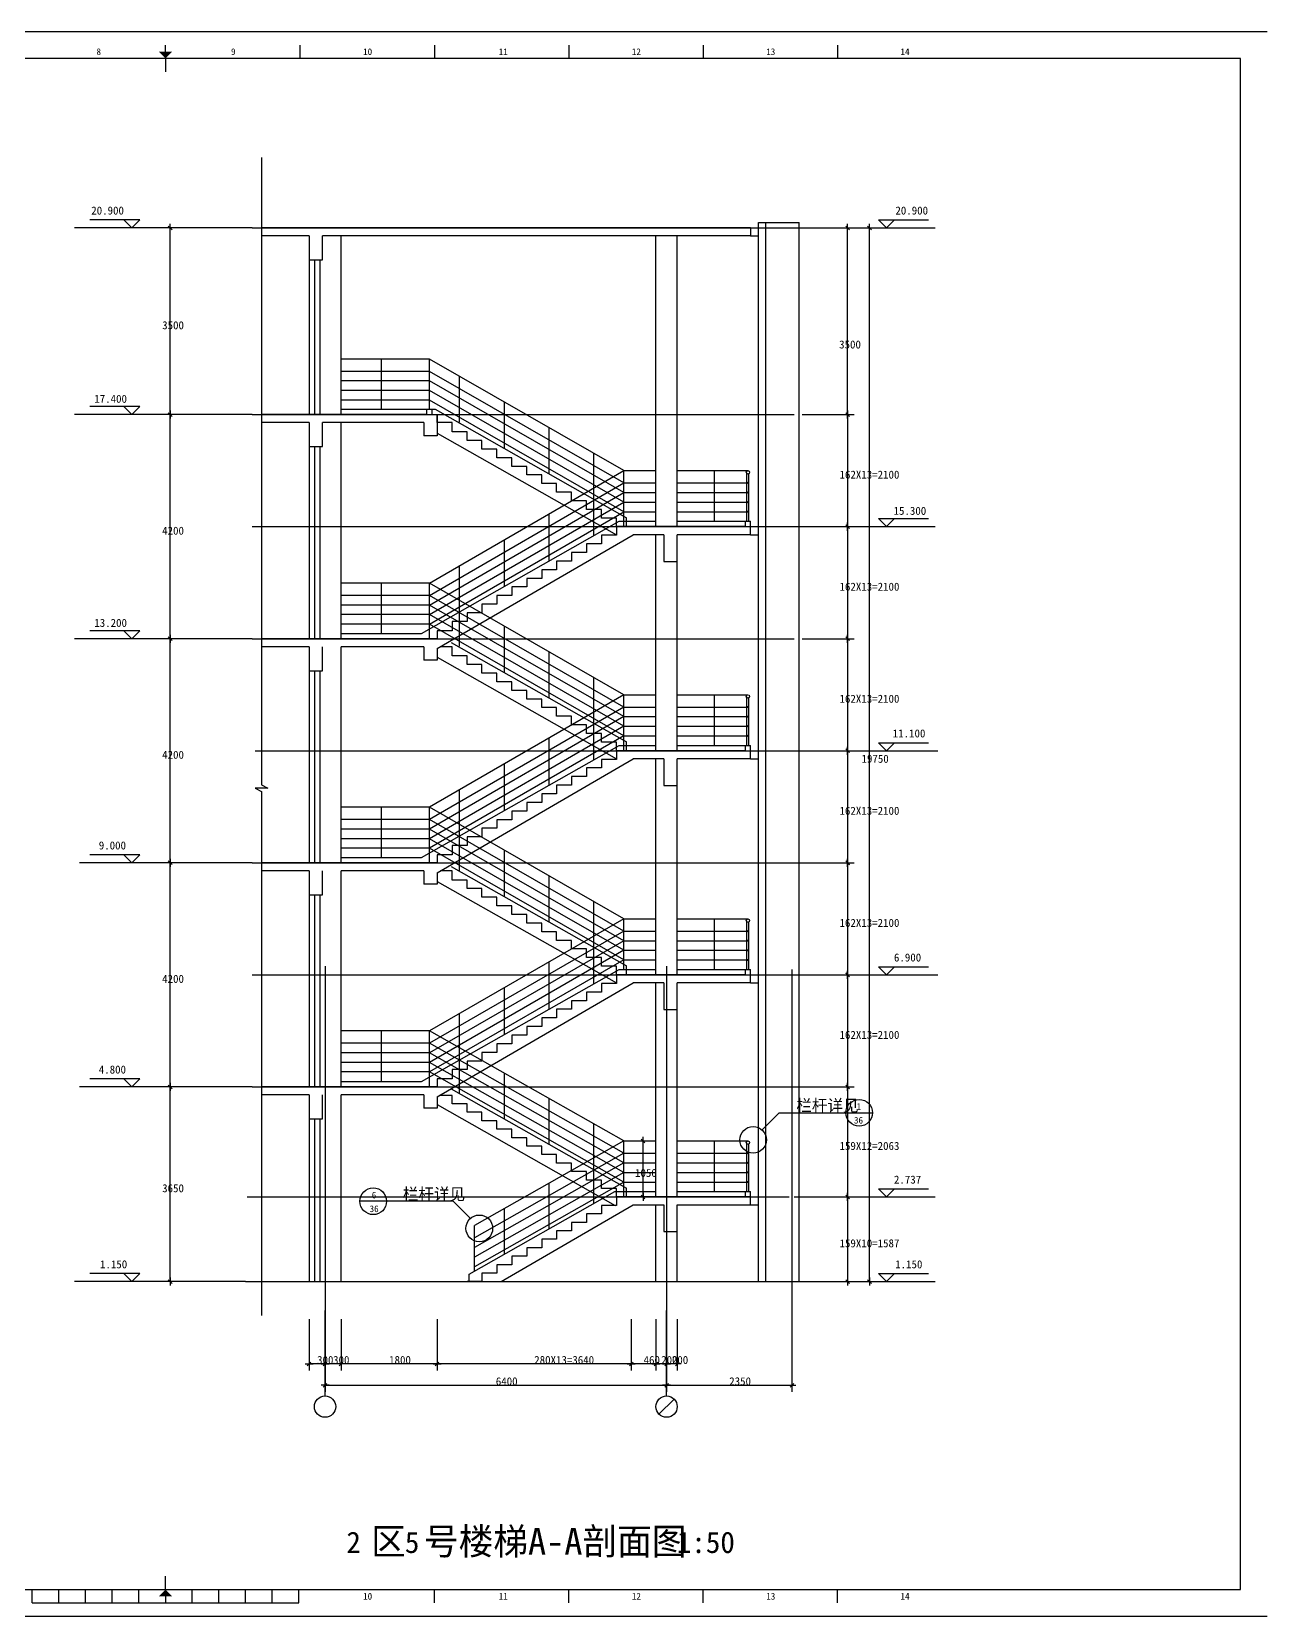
# Model space of a CAD drawing. Header units: metres. Extents: x 352702 to 394752, y -5269 to 24431.
# Drawn here: x 371592 to 394752, y -5269 to 24431 of the extents above; entities that cross this region are included whole.
import ezdxf

# ---------------------------------------------------------------- set-up
doc = ezdxf.new("R2010")
doc.units = ezdxf.units.M
for name, color, linetype in [('A-DIM', 3, 'Continuous'), ('AXIS', 3, 'Continuous'), ('COLUMN', 1, 'Continuous'), ('DOTE', 251, 'Continuous'), ('PUB_DIM', 3, 'Continuous'), ('STAIR1', 4, 'Continuous'), ('TEXT', 7, 'Continuous'), ('TK', 9, 'Continuous'), ('WINDOW', 142, 'Continuous'), ('文字', 21, 'Continuous')]:
    doc.layers.add(name, color=color, linetype=linetype)

# ---------------------------------------------------------------- blocks, each defined once
blk = doc.blocks.new('_DIMX')
blk.add_line((-150, 0), (150, 0))
blk.add_lwpolyline([(-70, -70), (70, 70)])
blk = doc.blocks.new('A$C1082572E')
at = {"layer": 'A-DIM'}
for p, q in [((12.5, 0), (12.5, 893.38)), ((50.5, 0), (50.5, 893.38))]:
    blk.add_line(p, q, dxfattribs=at)
for centre, radius in [((31.5, 918.5), 31.5), ((31.5, 720), 11), ((31.5, 540), 11), ((31.5, 360), 11), ((31.5, 180), 11)]:
    blk.add_circle(centre, radius, dxfattribs=at)

msp = doc.modelspace()

# ---------------------------------------------------------------- linework, layer by layer
for p, q in [((375725.9, 20754.28), (372393.23, 20754.28)), ((377391.37, 17254.28), (377391.37, 20604.28)), ((383291.37, 15154.28), (383291.37, 20604.28)), ((383691.37, 15154.28), (383691.37, 20604.28)), ((385066.37, 20754.28), (385214.81, 20754.28)), ((385066.37, 20604.28), (385214.81, 20604.28)), ((385757.8, 20754.28), (388524.55, 20754.28)), ((379051.37, 18295.58), (377391.37, 18295.58)), ((378151.37, 17355.28), (378151.37, 18296.58)), ((382691.37, 16204.28), (379051.37, 18295.58)), ((379051.37, 17354.28), (379051.37, 18295.58)), ((379051.37, 18065.58), (377391.37, 18065.58)), ((379051.37, 17885.58), (377391.37, 17885.58)), ((382691.37, 15974.28), (379051.37, 18065.58)), ((382691.37, 15794.28), (379051.37, 17885.58)), ((379611.37, 17112.28), (379611.37, 17982.2)), ((379051.37, 17705.58), (377391.37, 17705.58)), ((379051.37, 17525.58), (377391.37, 17525.58)), ((382691.37, 15614.28), (379051.37, 17705.58)), ((382691.37, 15434.28), (379051.37, 17525.58)), ((375725.9, 17254.28), (372393.23, 17254.28)), ((377391.37, 17354.28), (379001.37, 17354.28)), ((379101.37, 17354.28), (379152.53, 17354.28)), ((379152.53, 17354.28), (382741.37, 15320.23)), ((380451.37, 16627.66), (380451.37, 17497.58)), ((377391.37, 13054.28), (377391.37, 17104.28)), ((381291.37, 16143.05), (381291.37, 17012.97)), ((382131.37, 15666.96), (382131.37, 16528.35)), ((379051.37, 14095.58), (382691.37, 16204.28)), ((382691.37, 15154.28), (382691.37, 16204.28)), ((382691.37, 16204.28), (383291.37, 16204.28)), ((383691.37, 16204.28), (385016.37, 16204.28)), ((384391.37, 15255.28), (384391.37, 16205.28)), ((379051.37, 13865.58), (382691.37, 15974.28)), ((379051.37, 13685.58), (382691.37, 15794.28)), ((382131.37, 14986.52), (382131.37, 15882.2)), ((382691.37, 15974.28), (383291.37, 15974.28)), ((382691.37, 15794.28), (383291.37, 15794.28)), ((383691.37, 15974.28), (385016.37, 15974.28)), ((383691.37, 15794.28), (385016.37, 15794.28)), ((379051.37, 13505.58), (382691.37, 15614.28)), ((382691.37, 15614.28), (383291.37, 15614.28)), ((383691.37, 15614.28), (385016.37, 15614.28)), ((378900.34, 13154.28), (382605.55, 15254.28)), ((379051.37, 13325.58), (382691.37, 15434.28)), ((381291.37, 14510.44), (381291.37, 15397.58)), ((382605.55, 15254.28), (383291.37, 15254.28)), ((382691.37, 15434.28), (383291.37, 15434.28)), ((382741.37, 15154.28), (382741.37, 15320.23)), ((383691.37, 15434.28), (385016.37, 15434.28)), ((383691.37, 15254.28), (385016.37, 15254.28)), ((385066.37, 15154.28), (385214.81, 15154.28)), ((385757.8, 15154.28), (388524.55, 15154.28)), ((380451.37, 14034.35), (380451.37, 14912.97)), ((383291.37, 10954.28), (383291.37, 15004.28)), ((383691.37, 10954.28), (383691.37, 15004.28)), ((385066.37, 15004.28), (385214.81, 15004.28)), ((379611.37, 13549.74), (379611.37, 14428.35)), ((379051.37, 14095.58), (377391.37, 14095.58)), ((378151.37, 13155.28), (378151.37, 14096.58)), ((382691.37, 12004.28), (379051.37, 14095.58)), ((379051.37, 13045.58), (379051.37, 14095.58)), ((379051.37, 13865.58), (377391.37, 13865.58)), ((379051.37, 13685.58), (377391.37, 13685.58)), ((382691.37, 11774.28), (379051.37, 13865.58)), ((382691.37, 11594.28), (379051.37, 13685.58)), ((379611.37, 12912.28), (379611.37, 13782.2)), ((379051.37, 13505.58), (377391.37, 13505.58)), ((382691.37, 11414.28), (379051.37, 13505.58)), ((379051.37, 13325.58), (377391.37, 13325.58)), ((377391.37, 13154.28), (378900.34, 13154.28)), ((382691.37, 11234.28), (379051.37, 13325.58)), ((380451.37, 12427.66), (380451.37, 13297.58)), ((375725.9, 13054.28), (372393.23, 13054.28)), ((377391.37, 8854.28), (377391.37, 12904.28)), ((379453.71, 12983.58), (382741.37, 11120.23)), ((381291.37, 11943.05), (381291.37, 12812.97)), ((382131.37, 11466.96), (382131.37, 12328.35)), ((382691.37, 12004.28), (379051.37, 9895.58)), ((382691.37, 10954.28), (382691.37, 12004.28)), ((382691.37, 12004.28), (383291.37, 12004.28)), ((383691.37, 12004.28), (385016.37, 12004.28)), ((384391.37, 11055.28), (384391.37, 12005.28)), ((382691.37, 11774.28), (379051.37, 9665.58)), ((382691.37, 11594.28), (379051.37, 9485.58)), ((382131.37, 10786.52), (382131.37, 11682.2)), ((382691.37, 11774.28), (383291.37, 11774.28)), ((382691.37, 11594.28), (383291.37, 11594.28)), ((383691.37, 11774.28), (385016.37, 11774.28)), ((383691.37, 11594.28), (385016.37, 11594.28)), ((382691.37, 11414.28), (379051.37, 9305.58)), ((382691.37, 11414.28), (383291.37, 11414.28)), ((383691.37, 11414.28), (385016.37, 11414.28)), ((378900.34, 8954.28), (382605.55, 11054.28)), ((382691.37, 11234.28), (379051.37, 9125.58)), ((381291.37, 10310.44), (381291.37, 11197.58)), ((382605.55, 11054.28), (383291.37, 11054.28)), ((382691.37, 11234.28), (383291.37, 11234.28)), ((382741.37, 10954.28), (382741.37, 11120.23)), ((383691.37, 11234.28), (385016.37, 11234.28)), ((383691.37, 11054.28), (385016.37, 11054.28)), ((380451.37, 9834.35), (380451.37, 10712.97)), ((383291.37, 6754.28), (383291.37, 10804.28)), ((383691.37, 6754.28), (383691.37, 10804.28)), ((385066.37, 10954.28), (385214.81, 10954.28)), ((385066.37, 10804.28), (385214.81, 10804.28)), ((385757.8, 10954.28), (388430.36, 10954.28)), ((387154.07, 10954.28), (388578.66, 10954.28)), ((379611.37, 9349.74), (379611.37, 10228.35)), ((379051.37, 9895.58), (377391.37, 9895.58)), ((378151.37, 8954.28), (378151.37, 9895.58)), ((379051.37, 8845.58), (379051.37, 9895.58)), ((382691.37, 7804.28), (379051.37, 9895.58)), ((379051.37, 9665.58), (377391.37, 9665.58)), ((382691.37, 7574.28), (379051.37, 9665.58)), ((379611.37, 8711.28), (379611.37, 9581.2)), ((379051.37, 9485.58), (377391.37, 9485.58)), ((379051.37, 9305.58), (377391.37, 9305.58)), ((382691.37, 7394.28), (379051.37, 9485.58)), ((382691.37, 7214.28), (379051.37, 9305.58)), ((379051.37, 9125.58), (377391.37, 9125.58)), ((377391.37, 8954.28), (378900.34, 8954.28)), ((382691.37, 7034.28), (379051.37, 9125.58)), ((380451.37, 8226.66), (380451.37, 9096.58)), ((375725.9, 8854.28), (372487.43, 8854.28)), ((373929.64, 8854.28), (372505.05, 8854.28)), ((377391.37, 4654.28), (377391.37, 8704.28)), ((379453.71, 8783.58), (382741.37, 6920.23)), ((381291.37, 7742.05), (381291.37, 8611.97)), ((382131.37, 7265.96), (382131.37, 8127.35)), ((382691.37, 7804.28), (379051.37, 5704.28)), ((382691.37, 6854.28), (382691.37, 7804.28)), ((382691.37, 7804.28), (383291.37, 7804.28)), ((383691.37, 7804.28), (385016.37, 7804.28)), ((384391.37, 6854.28), (384391.37, 7804.28)), ((382691.37, 7574.28), (379051.37, 5474.28)), ((382131.37, 6585.52), (382131.37, 7481.2)), ((382691.37, 7574.28), (383291.37, 7574.28)), ((383691.37, 7574.28), (385016.37, 7574.28)), ((382691.37, 7394.28), (379051.37, 5294.28)), ((382691.37, 7214.28), (379051.37, 5114.28)), ((382691.37, 7394.28), (383291.37, 7394.28)), ((382691.37, 7214.28), (383291.37, 7214.28)), ((383691.37, 7394.28), (385016.37, 7394.28)), ((383691.37, 7214.28), (385016.37, 7214.28)), ((378900.34, 4754.28), (382605.55, 6854.28)), ((382691.37, 7034.28), (379051.37, 4934.28)), ((381291.37, 6109.44), (381291.37, 6996.58)), ((382605.55, 6854.28), (383291.37, 6854.28)), ((382691.37, 7034.28), (383291.37, 7034.28)), ((382741.37, 6754.28), (382741.37, 6920.23)), ((383691.37, 7034.28), (385016.37, 7034.28)), ((383691.37, 6854.28), (385016.37, 6854.28)), ((383291.37, 2591.23), (383291.37, 6604.28)), ((383691.37, 2591.23), (383691.37, 6604.28)), ((385066.37, 6754.28), (385214.81, 6754.28)), ((385066.37, 6604.28), (385214.81, 6604.28)), ((385757.8, 6754.28), (388430.36, 6754.28)), ((387154.07, 6754.28), (388578.66, 6754.28)), ((380451.37, 5633.35), (380451.37, 6511.97)), ((379611.37, 5157.26), (379611.37, 6027.35)), ((379051.37, 5704.28), (377391.37, 5704.28)), ((378151.37, 4754.28), (378151.37, 5704.28)), ((382691.37, 3641.23), (379051.37, 5704.28)), ((379051.37, 4654.28), (379051.37, 5704.28)), ((379051.37, 5474.28), (377391.37, 5474.28)), ((382691.37, 3411.23), (379051.37, 5474.28)), ((379611.37, 4531.18), (379611.37, 5386.88)), ((379051.37, 5294.28), (377391.37, 5294.28)), ((379051.37, 5114.28), (377391.37, 5114.28)), ((382691.37, 3231.23), (379051.37, 5294.28)), ((382691.37, 3051.23), (379051.37, 5114.28)), ((379051.37, 4934.28), (377391.37, 4934.28)), ((377391.37, 4754.28), (378900.34, 4754.28)), ((382691.37, 2871.23), (379051.37, 4934.28)), ((380451.37, 4055.09), (380451.37, 4910.8)), ((375725.9, 4654.28), (372487.43, 4654.28)), ((373929.64, 4654.28), (372505.05, 4654.28)), ((377391.37, 1004.28), (377391.37, 4504.28)), ((379453.71, 4620.53), (382741.37, 2757.19)), ((381291.37, 3579), (381291.37, 4434.71)), ((382131.37, 3102.92), (382131.37, 3958.62)), ((382691.37, 3641.23), (379891.37, 2054.28)), ((382691.37, 2591.23), (382691.37, 3641.23)), ((382691.37, 3641.23), (383291.37, 3641.23)), ((383691.37, 3641.23), (385016.37, 3641.23)), ((384391.37, 2691.23), (384391.37, 3641.23)), ((382691.37, 3411.23), (379891.37, 1824.28)), ((382131.37, 2468.13), (382131.37, 3323.84)), ((382691.37, 3411.23), (383291.37, 3411.23)), ((383691.37, 3411.23), (385016.37, 3411.23)), ((382691.37, 3231.23), (379891.37, 1644.28)), ((382691.37, 3051.23), (379891.37, 1464.28)), ((382691.37, 3231.23), (383291.37, 3231.23)), ((382691.37, 3051.23), (383291.37, 3051.23)), ((383691.37, 3231.23), (385016.37, 3231.23)), ((383691.37, 3051.23), (385016.37, 3051.23)), ((379791.37, 1141.89), (382525, 2691.23)), ((382691.37, 2871.23), (379891.37, 1284.28)), ((381291.37, 1992.05), (381291.37, 2847.75)), ((382525, 2691.23), (383291.37, 2691.23)), ((382691.37, 2871.23), (383291.37, 2871.23)), ((382741.37, 2591.23), (382741.37, 2757.19)), ((383691.37, 2871.23), (385016.37, 2871.23)), ((383691.37, 2691.23), (385016.37, 2691.23)), ((383291.37, 1004.28), (383291.37, 2441.23)), ((383691.37, 1004.28), (383691.37, 2441.23)), ((385066.37, 2591.23), (385214.81, 2591.23)), ((385066.37, 2441.23), (385214.81, 2441.23)), ((385883.88, 2591.23), (388524.55, 2591.23)), ((387332.58, 2591.23), (388430.36, 2591.23)), ((380451.37, 1515.96), (380451.37, 2371.67)), ((379891.37, 1198.57), (379891.37, 2054.28)), ((375599.82, 1004.28), (372393.23, 1004.28)), ((373751.13, 1004.28), (372487.43, 1004.28)), ((379791.37, 1004.28), (379791.37, 1141.89)), ((385883.88, 1004.28), (388524.55, 1004.28)), ((387332.58, 1004.28), (388430.36, 1004.28)), ((383349.95, -1480.35), (383632.79, -1197.5))]:
    msp.add_line(p, q)
for centre in [(377091.37, -1338.93), (383491.37, -1338.93)]:
    msp.add_circle(centre, 200)
at = {"layer": 'AXIS'}
for p, q in [((375449.82, 20754.28), (374062.82, 20754.28)), ((374187.82, 17254.78), (374187.82, 20753.78)), ((386033.88, 20754.28), (387008.8, 20754.28)), ((386645.88, 20754.28), (387420.88, 20754.28)), ((386883.8, 17254.78), (386883.8, 20753.78)), ((387295.88, 1004.78), (387295.88, 20753.78)), ((375449.82, 17254.28), (374062.82, 17254.28)), ((375449.82, 17254.28), (374062.82, 17254.28)), ((374187.82, 13054.78), (374187.82, 17253.78)), ((386033.88, 17254.28), (387008.8, 17254.28)), ((386033.88, 17254.28), (387008.8, 17254.28)), ((386883.8, 17253.78), (386883.8, 15154.78)), ((386033.88, 15154.28), (387008.8, 15154.28)), ((386033.88, 15154.28), (387008.8, 15154.28)), ((386883.8, 15153.78), (386883.8, 13054.78)), ((375449.82, 13054.28), (374062.82, 13054.28)), ((375449.82, 13054.28), (374062.82, 13054.28)), ((374187.82, 8854.78), (374187.82, 13053.78)), ((386033.88, 13054.28), (387008.8, 13054.28)), ((386033.88, 13054.28), (387008.8, 13054.28)), ((386883.8, 13053.78), (386883.8, 10954.78)), ((386033.88, 10954.28), (387008.8, 10954.28)), ((386033.88, 10954.28), (387008.8, 10954.28)), ((386883.8, 10953.78), (386883.8, 8854.78)), ((375449.82, 8854.28), (374062.82, 8854.28)), ((375449.82, 8854.28), (374062.82, 8854.28)), ((374187.82, 4654.78), (374187.82, 8853.78)), ((386033.88, 8854.28), (387008.8, 8854.28)), ((386033.88, 8853.28), (387008.8, 8853.28)), ((386883.8, 8852.78), (386883.8, 6753.78)), ((386033.88, 6754.28), (387008.8, 6754.28)), ((386033.88, 6753.28), (387008.8, 6753.28)), ((386883.8, 6753.78), (386883.8, 4654.78)), ((375449.82, 4654.28), (374062.82, 4654.28)), ((375449.82, 4654.28), (374062.82, 4654.28)), ((374187.82, 1004.78), (374187.82, 4653.78)), ((386033.88, 4654.28), (387008.8, 4654.28)), ((386033.88, 4654.28), (387008.8, 4654.28)), ((386883.8, 4653.78), (386883.8, 2591.73)), ((382841.37, 3641.23), (383175.21, 3641.23)), ((383050.21, 2591.73), (383050.21, 3640.73)), ((382841.37, 2591.23), (383175.21, 2591.23)), ((386033.88, 2591.23), (387008.8, 2591.23)), ((386033.88, 2591.23), (387008.8, 2591.23)), ((386883.8, 2590.73), (386883.8, 1004.78)), ((375449.82, 1004.28), (374062.82, 1004.28)), ((386033.88, 1004.28), (387008.8, 1004.28)), ((386645.88, 1004.28), (387420.88, 1004.28)), ((376791.37, 299.07), (376791.37, -663.93)), ((377091.37, -1138.93), (377091.37, 461.57)), ((377091.37, 311.57), (377091.37, -1063.93)), ((377091.37, 299.07), (377091.37, -663.93)), ((377091.37, 299.07), (377091.37, -663.93)), ((377391.37, 299.07), (377391.37, -663.93)), ((377391.37, 299.07), (377391.37, -663.93)), ((379191.37, 299.07), (379191.37, -663.93)), ((379191.37, 299.07), (379191.37, -663.93)), ((382831.37, 299.07), (382831.37, -663.93)), ((382831.37, 299.07), (382831.37, -663.93)), ((383291.37, 299.07), (383291.37, -663.93)), ((383291.37, 299.07), (383291.37, -663.93)), ((383491.37, -1138.93), (383491.37, 461.57)), ((383491.37, 311.57), (383491.37, -1063.93)), ((383491.37, 311.57), (383491.37, -1063.93)), ((383491.37, 299.07), (383491.37, -663.93)), ((383491.37, 299.07), (383491.37, -663.93)), ((383691.37, 299.07), (383691.37, -663.93)), ((385841.37, 311.57), (385841.37, -1063.93)), ((376790.87, -538.93), (376790.37, -538.93)), ((377091.37, -538.93), (376791.37, -538.93)), ((377090.87, -538.93), (377090.37, -538.93)), ((377391.37, -538.93), (377091.37, -538.93)), ((377091.87, -538.93), (377092.37, -538.93)), ((377391.87, -538.93), (377392.37, -538.93)), ((379190.87, -538.93), (377391.87, -538.93)), ((382830.87, -538.93), (379191.87, -538.93)), ((383290.87, -538.93), (382831.87, -538.93)), ((383290.87, -538.93), (383290.37, -538.93)), ((383491.37, -538.93), (383291.37, -538.93)), ((383490.87, -538.93), (383490.37, -538.93)), ((383691.37, -538.93), (383491.37, -538.93)), ((383491.87, -538.93), (383492.37, -538.93)), ((383691.87, -538.93), (383692.37, -538.93)), ((377091.87, -938.93), (383490.87, -938.93)), ((383491.87, -938.93), (385840.87, -938.93))]:
    msp.add_line(p, q, dxfattribs=at)
at = {"layer": 'COLUMN'}
for p, q in [((385066.37, 20754.28), (375899.25, 20754.28)), ((376791.37, 20604.28), (375899.25, 20604.28)), ((376791.37, 20604.28), (376791.37, 20154.28)), ((385066.37, 20604.28), (377041.37, 20604.28)), ((377041.37, 20154.28), (377041.37, 20604.28)), ((385066.37, 20754.28), (385066.37, 20604.28)), ((376791.37, 20154.28), (377041.37, 20154.28)), ((379001.37, 17254.28), (375899.25, 17254.28)), ((379001.37, 17254.28), (379001.37, 17354.28)), ((379001.37, 17354.28), (379101.37, 17354.28)), ((379101.37, 17254.28), (379101.37, 17354.28)), ((379101.37, 17254.28), (379191.37, 17254.28)), ((379191.37, 17254.28), (379191.37, 16854.28)), ((376791.37, 17104.28), (375899.25, 17104.28)), ((376791.37, 17104.28), (376791.37, 16654.28)), ((378941.37, 17104.28), (377041.37, 17104.28)), ((377041.37, 16654.28), (377041.37, 17104.28)), ((378941.37, 17104.28), (378941.37, 16854.28)), ((376791.37, 16654.28), (377041.37, 16654.28)), ((379191.37, 16854.28), (378941.37, 16854.28)), ((382851.37, 15154.28), (382551.37, 15154.28)), ((382551.37, 15154.28), (382551.37, 14992.74)), ((384966.37, 15154.28), (382851.37, 15154.28)), ((382851.37, 15154.28), (382851.37, 15154.28)), ((384966.37, 15254.28), (385066.37, 15254.28)), ((384966.37, 15254.28), (384966.37, 15154.28)), ((385066.37, 15004.28), (385066.37, 15254.28)), ((379191.37, 12868.1), (382867.81, 15004.28)), ((382551.37, 14992.74), (382271.37, 14992.74)), ((382271.37, 14992.74), (382271.37, 14831.2)), ((383441.37, 15004.28), (382867.81, 15004.28)), ((383441.37, 15004.28), (383441.37, 14504.28)), ((383691.37, 14504.28), (383691.37, 15004.28)), ((385066.37, 15004.28), (383691.37, 15004.28)), ((381991.37, 14669.66), (381711.37, 14669.66)), ((381711.37, 14669.66), (381711.37, 14508.12)), ((382271.37, 14831.2), (381991.37, 14831.2)), ((381991.37, 14831.2), (381991.37, 14669.66)), ((381431.37, 14346.58), (381151.37, 14346.58)), ((381151.37, 14346.58), (381151.37, 14185.04)), ((381711.37, 14508.12), (381431.37, 14508.12)), ((381431.37, 14508.12), (381431.37, 14346.58)), ((383441.37, 14504.28), (383691.37, 14504.28)), ((380871.37, 14023.51), (380591.37, 14023.51)), ((380591.37, 14023.51), (380591.37, 13861.97)), ((381151.37, 14185.04), (380871.37, 14185.04)), ((380871.37, 14185.04), (380871.37, 14023.51)), ((380311.37, 13700.43), (380031.37, 13700.43)), ((380031.37, 13700.43), (380031.37, 13538.89)), ((380591.37, 13861.97), (380311.37, 13861.97)), ((380311.37, 13861.97), (380311.37, 13700.43)), ((379751.37, 13377.35), (379471.37, 13377.35)), ((379471.37, 13377.35), (379471.37, 13204.28)), ((380031.37, 13538.89), (379751.37, 13538.89)), ((379751.37, 13538.89), (379751.37, 13377.35)), ((379471.37, 13204.28), (379191.37, 13204.28)), ((379191.37, 13204.28), (379191.37, 13054.28)), ((379191.37, 13054.28), (375899.25, 13054.28)), ((376791.37, 12904.28), (375899.25, 12904.28)), ((376791.37, 12904.28), (376791.37, 12454.28)), ((377041.37, 12454.28), (377041.37, 12904.28)), ((378941.37, 12904.28), (377391.37, 12904.28)), ((378941.37, 12904.28), (378941.37, 12654.28)), ((379191.37, 12868.1), (379191.37, 12654.28)), ((379191.37, 12654.28), (378941.37, 12654.28)), ((376791.37, 12454.28), (377041.37, 12454.28)), ((384966.37, 11054.28), (385066.37, 11054.28)), ((384966.37, 11054.28), (384966.37, 10954.28)), ((385066.37, 10804.28), (385066.37, 11054.28)), ((379191.37, 8668.1), (382867.81, 10804.28)), ((382551.37, 10792.74), (382271.37, 10792.74)), ((382271.37, 10792.74), (382271.37, 10631.2)), ((382851.37, 10954.28), (382551.37, 10954.28)), ((382551.37, 10954.28), (382551.37, 10792.74)), ((384966.37, 10954.28), (382851.37, 10954.28)), ((382851.37, 10954.28), (382851.37, 10954.28)), ((383441.37, 10804.28), (382867.81, 10804.28)), ((383441.37, 10804.28), (383441.37, 10304.28)), ((383691.37, 10304.28), (383691.37, 10804.28)), ((385066.37, 10804.28), (383691.37, 10804.28)), ((381991.37, 10469.66), (381711.37, 10469.66)), ((381711.37, 10469.66), (381711.37, 10308.12)), ((382271.37, 10631.2), (381991.37, 10631.2)), ((381991.37, 10631.2), (381991.37, 10469.66)), ((381431.37, 10146.58), (381151.37, 10146.58)), ((381151.37, 10146.58), (381151.37, 9985.04)), ((381711.37, 10308.12), (381431.37, 10308.12)), ((381431.37, 10308.12), (381431.37, 10146.58)), ((383441.37, 10304.28), (383691.37, 10304.28)), ((380871.37, 9823.51), (380591.37, 9823.51)), ((380591.37, 9823.51), (380591.37, 9661.97)), ((381151.37, 9985.04), (380871.37, 9985.04)), ((380871.37, 9985.04), (380871.37, 9823.51)), ((380591.37, 9661.97), (380311.37, 9661.97)), ((380311.37, 9661.97), (380311.37, 9500.43)), ((380031.37, 9338.89), (379751.37, 9338.89)), ((379751.37, 9338.89), (379751.37, 9177.35)), ((380311.37, 9500.43), (380031.37, 9500.43)), ((380031.37, 9500.43), (380031.37, 9338.89)), ((379471.37, 9004.28), (379191.37, 9004.28)), ((379191.37, 9004.28), (379191.37, 8854.28)), ((379751.37, 9177.35), (379471.37, 9177.35)), ((379471.37, 9177.35), (379471.37, 9004.28)), ((379191.37, 8854.28), (375899.25, 8854.28)), ((376791.37, 8704.28), (375899.25, 8704.28)), ((376791.37, 8704.28), (376791.37, 8254.28)), ((377041.37, 8254.28), (377041.37, 8704.28)), ((378941.37, 8704.28), (377391.37, 8704.28)), ((378941.37, 8704.28), (378941.37, 8454.28)), ((379191.37, 8668.1), (379191.37, 8454.28)), ((379191.37, 8454.28), (378941.37, 8454.28)), ((376791.37, 8254.28), (377041.37, 8254.28)), ((384966.37, 6854.28), (385066.37, 6854.28)), ((384966.37, 6854.28), (384966.37, 6754.28)), ((385066.37, 6604.28), (385066.37, 6854.28)), ((379191.37, 4468.1), (382867.81, 6604.28)), ((382551.37, 6592.74), (382271.37, 6592.74)), ((382271.37, 6592.74), (382271.37, 6431.2)), ((382851.37, 6754.28), (382551.37, 6754.28)), ((382551.37, 6754.28), (382551.37, 6592.74)), ((384966.37, 6754.28), (382851.37, 6754.28)), ((382851.37, 6754.28), (382851.37, 6754.28)), ((383441.37, 6604.28), (382867.81, 6604.28)), ((383441.37, 6604.28), (383441.37, 6103.28)), ((385066.37, 6604.28), (383691.37, 6604.28)), ((383691.37, 6103.28), (383691.37, 6603.28)), ((381991.37, 6269.66), (381711.37, 6269.66)), ((381711.37, 6269.66), (381711.37, 6108.12)), ((382271.37, 6431.2), (381991.37, 6431.2)), ((381991.37, 6431.2), (381991.37, 6269.66)), ((381431.37, 5946.58), (381151.37, 5946.58)), ((381151.37, 5946.58), (381151.37, 5785.04)), ((381711.37, 6108.12), (381431.37, 6108.12)), ((381431.37, 6108.12), (381431.37, 5946.58)), ((383441.37, 6103.28), (383691.37, 6103.28)), ((381151.37, 5785.04), (380871.37, 5785.04)), ((380871.37, 5785.04), (380871.37, 5623.51)), ((380591.37, 5461.97), (380311.37, 5461.97)), ((380311.37, 5461.97), (380311.37, 5300.43)), ((380871.37, 5623.51), (380591.37, 5623.51)), ((380591.37, 5623.51), (380591.37, 5461.97)), ((380031.37, 5138.89), (379751.37, 5138.89)), ((379751.37, 5138.89), (379751.37, 4977.35)), ((380311.37, 5300.43), (380031.37, 5300.43)), ((380031.37, 5300.43), (380031.37, 5138.89)), ((379471.37, 4804.28), (379191.37, 4804.28)), ((379191.37, 4804.28), (379191.37, 4654.28)), ((379751.37, 4977.35), (379471.37, 4977.35)), ((379471.37, 4977.35), (379471.37, 4804.28)), ((379191.37, 4654.28), (375899.25, 4654.28)), ((376791.37, 4504.28), (375899.25, 4504.28)), ((376791.37, 4504.28), (376791.37, 4054.28)), ((377041.37, 4054.28), (377041.37, 4504.28)), ((378941.37, 4504.28), (377391.37, 4504.28)), ((378941.37, 4504.28), (378941.37, 4254.28)), ((379191.37, 4468.1), (379191.37, 4254.28)), ((379191.37, 4254.28), (378941.37, 4254.28)), ((376791.37, 4054.28), (377041.37, 4054.28)), ((384966.37, 2691.23), (385066.37, 2691.23)), ((384966.37, 2691.23), (384966.37, 2591.23)), ((385066.37, 2441.23), (385066.37, 2691.23)), ((380394.75, 1004.28), (382867.81, 2441.23)), ((382551.37, 2432.54), (382271.37, 2432.54)), ((382271.37, 2432.54), (382271.37, 2273.84)), ((382851.37, 2591.23), (382551.37, 2591.23)), ((382551.37, 2591.23), (382551.37, 2432.54)), ((384966.37, 2591.23), (382851.37, 2591.23)), ((382851.37, 2591.23), (382851.37, 2591.23)), ((382867.81, 2441.23), (383441.37, 2441.23)), ((383441.37, 2441.23), (383441.37, 1941.23)), ((383691.37, 1941.23), (383691.37, 2441.23)), ((383691.37, 2441.23), (385066.37, 2441.23)), ((381991.37, 2115.14), (381711.37, 2115.14)), ((381711.37, 2115.14), (381711.37, 1956.45)), ((382271.37, 2273.84), (381991.37, 2273.84)), ((381991.37, 2273.84), (381991.37, 2115.14)), ((381431.37, 1797.75), (381151.37, 1797.75)), ((381151.37, 1797.75), (381151.37, 1639.06)), ((381711.37, 1956.45), (381431.37, 1956.45)), ((381431.37, 1956.45), (381431.37, 1797.75)), ((383441.37, 1941.23), (383691.37, 1941.23)), ((381151.37, 1639.06), (380871.37, 1639.06)), ((380871.37, 1639.06), (380871.37, 1480.36)), ((380591.37, 1321.67), (380311.37, 1321.67)), ((380311.37, 1321.67), (380311.37, 1162.97)), ((380871.37, 1480.36), (380591.37, 1480.36)), ((380591.37, 1480.36), (380591.37, 1321.67)), ((375899.25, 1004.28), (386655.65, 1004.28)), ((380031.37, 1004.28), (379751.37, 1004.28)), ((380311.37, 1162.97), (380031.37, 1162.97)), ((380031.37, 1162.97), (380031.37, 1004.28))]:
    msp.add_line(p, q, dxfattribs=at)
at = {"layer": 'DOTE'}
for p, q in [((375725.9, 20754.28), (385883.88, 20754.28)), ((375725.9, 17254.28), (385883.88, 17254.28)), ((375725.9, 15154.28), (385883.88, 15154.28)), ((375725.9, 13054.28), (385883.88, 13054.28)), ((375780.01, 10954.28), (385937.98, 10954.28)), ((375725.9, 8854.28), (386586.57, 8854.28)), ((377091.37, 6918.05), (377091.37, -438.93)), ((383491.37, 6918.05), (383491.37, -438.93)), ((385841.37, 6855.3), (385841.37, -438.93)), ((375725.9, 6754.28), (385883.88, 6754.28)), ((375725.9, 4654.28), (386586.57, 4654.28)), ((375631.71, 2591.23), (385789.69, 2591.23)), ((375599.82, 1004.28), (386586.57, 1004.28))]:
    msp.add_line(p, q, dxfattribs=at)
at = {"layer": 'PUB_DIM'}
for p, q in [((373469.71, 20904.28), (372684.56, 20904.28)), ((373319.71, 20904.28), (373469.71, 20754.28)), ((373619.71, 20904.28), (373319.71, 20904.28)), ((373469.71, 20754.28), (373619.71, 20904.28)), ((387464, 20904.28), (387764, 20904.28)), ((387614, 20754.28), (387464, 20904.28)), ((387614, 20904.28), (388399.14, 20904.28)), ((387764, 20904.28), (387614, 20754.28)), ((373469.71, 17404.28), (372684.56, 17404.28)), ((373319.71, 17404.28), (373469.71, 17254.28)), ((373619.71, 17404.28), (373319.71, 17404.28)), ((373469.71, 17254.28), (373619.71, 17404.28)), ((387614, 15154.28), (387464, 15304.28)), ((387464, 15304.28), (387764, 15304.28)), ((387764, 15304.28), (387614, 15154.28)), ((387614, 15304.28), (388399.14, 15304.28)), ((373469.71, 13204.28), (372684.56, 13204.28)), ((373319.71, 13204.28), (373469.71, 13054.28)), ((373619.71, 13204.28), (373319.71, 13204.28)), ((373469.71, 13054.28), (373619.71, 13204.28)), ((387614, 10954.28), (387464, 11104.28)), ((387464, 11104.28), (387764, 11104.28)), ((387764, 11104.28), (387614, 10954.28)), ((387614, 11104.28), (388399.14, 11104.28)), ((373469.71, 9004.28), (372684.56, 9004.28)), ((373319.71, 9004.28), (373469.71, 8854.28)), ((373619.71, 9004.28), (373319.71, 9004.28)), ((373469.71, 8854.28), (373619.71, 9004.28)), ((387614, 6754.28), (387464, 6904.28)), ((387464, 6904.28), (387764, 6904.28)), ((387764, 6904.28), (387614, 6754.28)), ((387614, 6904.28), (388399.14, 6904.28)), ((373469.71, 4804.28), (372684.56, 4804.28)), ((373619.71, 4804.28), (373319.71, 4804.28)), ((373319.71, 4804.28), (373469.71, 4654.28)), ((373469.71, 4654.28), (373619.71, 4804.28)), ((387614, 2591.23), (387464, 2741.23)), ((387464, 2741.23), (387764, 2741.23)), ((387764, 2741.23), (387614, 2591.23)), ((387614, 2741.23), (388399.14, 2741.23)), ((373469.71, 1154.28), (372684.56, 1154.28)), ((373319.71, 1154.28), (373469.71, 1004.28)), ((373619.71, 1154.28), (373319.71, 1154.28)), ((373469.71, 1004.28), (373619.71, 1154.28)), ((387614, 1004.28), (387464, 1154.28)), ((387464, 1154.28), (387764, 1154.28)), ((387764, 1154.28), (387614, 1004.28)), ((387614, 1154.28), (388399.14, 1154.28))]:
    msp.add_line(p, q, dxfattribs=at)
at = {"layer": 'STAIR1'}
for p, q in [((375899.25, 22075.78), (375899.25, 10313.18)), ((379191.37, 17104.28), (379191.37, 17254.28)), ((379471.37, 17104.28), (379191.37, 17104.28)), ((379471.37, 16931.2), (379471.37, 17104.28)), ((379751.37, 16931.2), (379471.37, 16931.2)), ((379751.37, 16769.66), (379751.37, 16931.2)), ((379191.37, 16906.11), (382551.37, 15001.76)), ((380031.37, 16769.66), (379751.37, 16769.66)), ((380031.37, 16608.12), (380031.37, 16769.66)), ((380311.37, 16608.12), (380031.37, 16608.12)), ((380311.37, 16446.58), (380311.37, 16608.12)), ((380591.37, 16446.58), (380311.37, 16446.58)), ((380591.37, 16285.04), (380591.37, 16446.58)), ((380871.37, 16285.04), (380591.37, 16285.04)), ((380871.37, 16123.51), (380871.37, 16285.04)), ((381151.37, 16123.51), (380871.37, 16123.51)), ((381151.37, 15961.97), (381151.37, 16123.51)), ((381431.37, 15961.97), (381151.37, 15961.97)), ((381431.37, 15800.43), (381431.37, 15961.97)), ((381711.37, 15800.43), (381431.37, 15800.43)), ((381711.37, 15638.89), (381711.37, 15800.43)), ((381991.37, 15638.89), (381711.37, 15638.89)), ((381991.37, 15477.35), (381991.37, 15638.89)), ((382271.37, 15477.35), (381991.37, 15477.35)), ((382271.37, 15315.81), (382271.37, 15477.35)), ((382551.37, 15315.81), (382271.37, 15315.81)), ((382551.37, 15154.28), (382551.37, 15315.81)), ((379471.37, 12904.28), (379253.63, 12904.28)), ((379471.37, 12731.2), (379471.37, 12904.28)), ((379191.37, 12706.11), (382551.37, 10801.76)), ((379751.37, 12731.2), (379471.37, 12731.2)), ((379751.37, 12569.66), (379751.37, 12731.2)), ((380031.37, 12569.66), (379751.37, 12569.66)), ((380031.37, 12408.12), (380031.37, 12569.66)), ((380311.37, 12408.12), (380031.37, 12408.12)), ((380311.37, 12246.58), (380311.37, 12408.12)), ((380591.37, 12246.58), (380311.37, 12246.58)), ((380591.37, 12085.04), (380591.37, 12246.58)), ((380871.37, 12085.04), (380591.37, 12085.04)), ((380871.37, 11923.51), (380871.37, 12085.04)), ((381151.37, 11923.51), (380871.37, 11923.51)), ((381151.37, 11761.97), (381151.37, 11923.51)), ((381431.37, 11761.97), (381151.37, 11761.97)), ((381431.37, 11600.43), (381431.37, 11761.97)), ((381711.37, 11600.43), (381431.37, 11600.43)), ((381711.37, 11438.89), (381711.37, 11600.43)), ((381991.37, 11438.89), (381711.37, 11438.89)), ((381991.37, 11277.35), (381991.37, 11438.89)), ((382271.37, 11277.35), (381991.37, 11277.35)), ((382271.37, 11115.81), (382271.37, 11277.35)), ((382551.37, 11115.81), (382271.37, 11115.81)), ((382551.37, 10954.28), (382551.37, 11115.81)), ((375779.25, 10253.18), (375899.25, 10193.18)), ((376019.25, 10253.18), (375779.25, 10253.18)), ((375899.25, 10313.18), (376019.25, 10253.18)), ((375899.25, 10193.18), (375899.25, 368.29)), ((379471.37, 8704.28), (379253.63, 8704.28)), ((379471.37, 8531.2), (379471.37, 8704.28)), ((379191.37, 8506.11), (382551.37, 6601.76)), ((379751.37, 8531.2), (379471.37, 8531.2)), ((379751.37, 8369.66), (379751.37, 8531.2)), ((380031.37, 8369.66), (379751.37, 8369.66)), ((380031.37, 8208.12), (380031.37, 8369.66)), ((380311.37, 8208.12), (380031.37, 8208.12)), ((380311.37, 8046.58), (380311.37, 8208.12)), ((380591.37, 8046.58), (380311.37, 8046.58)), ((380591.37, 7885.04), (380591.37, 8046.58)), ((380871.37, 7885.04), (380591.37, 7885.04)), ((380871.37, 7723.51), (380871.37, 7885.04)), ((381151.37, 7723.51), (380871.37, 7723.51)), ((381151.37, 7561.97), (381151.37, 7723.51)), ((381431.37, 7561.97), (381151.37, 7561.97)), ((381431.37, 7400.43), (381431.37, 7561.97)), ((381711.37, 7400.43), (381431.37, 7400.43)), ((381711.37, 7238.89), (381711.37, 7400.43)), ((381991.37, 7238.89), (381711.37, 7238.89)), ((381991.37, 7077.35), (381991.37, 7238.89)), ((382271.37, 7077.35), (381991.37, 7077.35)), ((382271.37, 6915.81), (382271.37, 7077.35)), ((382551.37, 6915.81), (382271.37, 6915.81)), ((382551.37, 6754.28), (382551.37, 6915.81)), ((379471.37, 4495.58), (379238.66, 4495.58)), ((379471.37, 4336.88), (379471.37, 4495.58)), ((379191.37, 4323.16), (382527.16, 2432.54)), ((379751.37, 4336.88), (379471.37, 4336.88)), ((379751.37, 4178.19), (379751.37, 4336.88)), ((380031.37, 4178.19), (379751.37, 4178.19)), ((380031.37, 4019.49), (380031.37, 4178.19)), ((380311.37, 4019.49), (380031.37, 4019.49)), ((380311.37, 3860.8), (380311.37, 4019.49)), ((380591.37, 3860.8), (380311.37, 3860.8)), ((380591.37, 3702.1), (380591.37, 3860.8)), ((380871.37, 3702.1), (380591.37, 3702.1)), ((380871.37, 3543.41), (380871.37, 3702.1)), ((381151.37, 3543.41), (380871.37, 3543.41)), ((381151.37, 3384.71), (381151.37, 3543.41)), ((381431.37, 3384.71), (381151.37, 3384.71)), ((381431.37, 3226.01), (381431.37, 3384.71)), ((381711.37, 3226.01), (381431.37, 3226.01)), ((381711.37, 3067.32), (381711.37, 3226.01)), ((381991.37, 3067.32), (381711.37, 3067.32)), ((381991.37, 2908.62), (381991.37, 3067.32)), ((382271.37, 2908.62), (381991.37, 2908.62)), ((382271.37, 2749.93), (382271.37, 2908.62)), ((382551.37, 2749.93), (382271.37, 2749.93)), ((382551.37, 2591.23), (382551.37, 2749.93)), ((382851.37, 2591.23), (382551.37, 2591.23)), ((385066.37, 2591.23), (382851.37, 2591.23)), ((382851.37, 2591.23), (382851.37, 2591.23))]:
    msp.add_line(p, q, dxfattribs=at)
at = {"layer": 'TK'}
for p, q in [((394751.64, 24431.42), (352701.64, 24431.42)), ((376620.39, 24181.42), (376620.39, 23931.42)), ((379139.14, 24181.42), (379139.14, 23931.42)), ((381657.89, 24181.42), (381657.89, 23931.42)), ((384176.64, 24181.42), (384176.64, 23931.42)), ((386695.39, 24181.42), (386695.39, 23931.42)), ((374101.64, 23931.42), (374101.64, 23681.42)), ((374101.64, -4768.58), (374101.64, -4518.58)), ((371601.64, -5018.58), (371601.64, -4768.58)), ((371601.64, -5018.58), (376601.64, -5018.58)), ((372101.64, -5018.58), (372101.64, -4768.58)), ((372601.64, -5018.58), (372601.64, -4768.58)), ((373101.64, -5018.58), (373101.64, -4768.58)), ((373601.64, -5018.58), (373601.64, -4768.58)), ((374601.64, -5018.58), (374601.64, -4768.58)), ((375101.64, -5018.58), (375101.64, -4768.58)), ((375601.64, -5018.58), (375601.64, -4768.58)), ((376101.64, -5018.58), (376101.64, -4768.58)), ((376601.64, -5018.58), (376601.64, -4768.58)), ((379139.14, -5018.58), (379139.14, -4768.58)), ((381657.89, -5018.58), (381657.89, -4768.58)), ((384176.64, -5018.58), (384176.64, -4768.58)), ((386695.39, -5018.58), (386695.39, -4768.58)), ((352701.64, -5268.58), (394751.64, -5268.58))]:
    msp.add_line(p, q, dxfattribs=at)
for points in [[(374101.64, 24056.42), (374101.64, 24181.42)], [(374101.64, -4893.58), (374101.64, -5018.58)]]:
    msp.add_lwpolyline(points, dxfattribs=at)
msp.add_lwpolyline([(394251.64, 23931.42), (353951.64, 23931.42), (353951.64, -4768.58), (394251.64, -4768.58)], close=True, dxfattribs=at)
for points in [[(373976.64, 24056.42), (374226.64, 24056.42), (374101.64, 23931.42)], [(373976.64, -4893.58), (374226.64, -4893.58), (374101.64, -4768.58)]]:
    msp.add_solid(points, dxfattribs=at)
at = {"layer": 'WINDOW'}
for p, q in [((385214.81, 1004.28), (385214.81, 20854.28)), ((385214.81, 20854.28), (385974.21, 20854.28)), ((385351.65, 1004.28), (385351.65, 20854.28)), ((385974.21, 1004.28), (385974.21, 20854.28)), ((376791.37, 20154.28), (376791.37, 17254.28)), ((376891.37, 20154.28), (376891.37, 17254.28)), ((376991.37, 20154.28), (376991.37, 17254.28)), ((376791.37, 16654.28), (376791.37, 13054.28)), ((376891.37, 16654.28), (376891.37, 13054.28)), ((376991.37, 16654.28), (376991.37, 13054.28)), ((376791.37, 12454.28), (376791.37, 8854.28)), ((376891.37, 12454.28), (376891.37, 8854.28)), ((376991.37, 12454.28), (376991.37, 8854.28)), ((376791.37, 8254.28), (376791.37, 4654.28)), ((376891.37, 8254.28), (376891.37, 4654.28)), ((376991.37, 8254.28), (376991.37, 4654.28)), ((376791.37, 4054.28), (376791.37, 1004.28)), ((376891.37, 4054.28), (376891.37, 1004.28)), ((376991.37, 4054.28), (376991.37, 1004.28))]:
    msp.add_line(p, q, dxfattribs=at)
at = {"layer": '文字'}
for p, q in [((385281.83, 3847.33), (385603.67, 4169.4)), ((385603.67, 4169.4), (387352.68, 4169.4)), ((379493.33, 2510.33), (377744.32, 2510.33)), ((379815.17, 2188.26), (379493.33, 2510.33))]:
    msp.add_line(p, q, dxfattribs=at)
for centre in [(387102.68, 4169.4), (385114.9, 3661.23), (377994.32, 2510.33), (379982.11, 2002.16)]:
    msp.add_circle(centre, 250, dxfattribs=at)

# ---------------------------------------------------------------- block references
for p in [(384985.12, 15254.28), (384985.12, 11054.28), (384985.12, 6853.28), (384985.12, 2691.23)]:
    msp.add_blockref('A$C1082572E', p)
at = {"layer": 'AXIS', "xscale": 0.5, "yscale": 0.5, "zscale": 0.5}
for p, rotation in [((374187.82, 20754.28), 90), ((386883.8, 20754.28), 90), ((387295.88, 20754.28), 90), ((374187.82, 17254.28), 270), ((374187.82, 17254.28), 90), ((386883.8, 17254.28), 270), ((386883.8, 17254.28), 90), ((386883.8, 15154.28), 90), ((386883.8, 15154.28), 270), ((374187.82, 13054.28), 90), ((374187.82, 13054.28), 270), ((386883.8, 13054.28), 270), ((386883.8, 13054.28), 90), ((386883.8, 10954.28), 90), ((386883.8, 10954.28), 270), ((374187.82, 8854.28), 270), ((374187.82, 8854.28), 90), ((386883.8, 8854.28), 270), ((386883.8, 8853.28), 90), ((386883.8, 6754.28), 90), ((386883.8, 6753.28), 270), ((374187.82, 4654.28), 270), ((374187.82, 4654.28), 90), ((386883.8, 4654.28), 270), ((386883.8, 4654.28), 90), ((383050.21, 3641.23), 90), ((383050.21, 2591.23), 270), ((386883.8, 2591.23), 90), ((386883.8, 2591.23), 270), ((374187.82, 1004.28), 270), ((386883.8, 1004.28), 270), ((387295.88, 1004.28), 270), ((377091.37, -538.93), 180), ((377391.37, -538.93), 180), ((377391.37, -538.93), 180), ((379191.37, -538.93), 180), ((382831.37, -538.93), 180), ((383491.37, -538.93), 180), ((383691.37, -538.93), 180), ((377091.37, -938.93), 180), ((383491.37, -938.93), 180)]:
    msp.add_blockref('_DIMX', p, dxfattribs=dict(at, rotation=rotation))
for p in [(376791.37, -538.93), (377091.37, -538.93), (379191.37, -538.93), (382831.37, -538.93), (383291.37, -538.93), (383291.37, -538.93), (383491.37, -538.93), (383491.37, -938.93), (385841.37, -938.93)]:
    msp.add_blockref('_DIMX', p, dxfattribs=at)

# ---------------------------------------------------------------- texts
at = {"layer": 'AXIS', "char_height": 150, "attachment_point": 1}
for s, insert in [('\\A1;3500', (374037.82, 19004.28)), ('\\A1;3500', (386726.17, 18643.62)), ('\\A1;162X13=2100', (386733.8, 16204.28)), ('\\A1;4200', (374037.82, 15154.28)), ('\\A1;162X13=2100', (386733.8, 14104.28)), ('\\A1;162X13=2100', (386733.8, 12004.28)), ('\\A1;4200', (374037.82, 10954.28)), ('\\A1;19750', (387145.88, 10879.28)), ('\\A1;162X13=2100', (386733.8, 9904.28)), ('\\A1;162X13=2100', (386733.8, 7803.28)), ('\\A1;4200', (374037.82, 6754.28)), ('\\A1;162X13=2100', (386733.8, 5704.28)), ('\\A1;159X12=2063', (386733.8, 3622.75)), ('\\A1;1050', (382900.21, 3116.23)), ('\\A1;3650', (374037.82, 2829.28)), ('\\A1;159X10=1587', (386733.8, 1797.75)), ('\\A1;300', (376941.37, -388.93)), ('\\A1;300', (377241.37, -388.93)), ('\\A1;1800', (378291.37, -388.93)), ('\\A1;280X13=3640', (381011.37, -388.93)), ('\\A1;460', (383061.37, -388.93)), ('\\A1;200', (383391.37, -388.93)), ('\\A1;200', (383591.37, -388.93)), ('\\A1;6400', (380291.37, -788.93)), ('\\A1;2350', (384666.37, -788.93))]:
    msp.add_mtext(s, dxfattribs=dict(at, insert=insert))
at = {"layer": 'PUB_DIM'}
for s, p in [('20.900', (372708.75, 21004.28)), ('20.900', (387780.67, 21004.28)), ('17.400', (372765.9, 17476.15)), ('15.300', (387746.38, 15376.15)), ('13.200', (372765.9, 13276.15)), ('11.100', (387731.14, 11204.28)), ('9.000', (372849.71, 9104.28)), ('6.900', (387754, 7004.28)), ('4.800', (372849.71, 4904.28)), ('2.737', (387754, 2841.23)), ('1.150', (372872.56, 1254.28)), ('1.150', (387776.86, 1254.28))]:
    msp.add_text(s, height=150, dxfattribs=at).set_placement(p)
at = {"layer": 'TEXT'}
for s, height, p in [('区 号楼梯A-A剖面图', 500, (377954.8, -4113.35)), ('2', 400, (377489.87, -4082.03)), ('5', 400, (378586.27, -4082.03)), ('1:50', 400, (383683.47, -4082.03))]:
    msp.add_text(s, height=height, dxfattribs=at).set_placement(p)
at = {"layer": 'TK'}
for s, p in [('8', (372806.85, 23993.92)), ('9', (375328.13, 23993.92)), ('10', (377803.88, 23993.92)), ('11', (380345.39, 23993.92)), ('12', (382841.38, 23993.92)), ('13', (385360.13, 23993.92)), ('14', (387876.35, 23993.92)), ('10', (377803.88, -4956.08)), ('11', (380345.39, -4956.08)), ('12', (382841.38, -4956.08)), ('13', (385360.13, -4956.08)), ('14', (387876.35, -4956.08))]:
    msp.add_text(s, height=125, dxfattribs=at).set_placement(p)
at = {"layer": '文字'}
for s, height, p in [('栏杆详见', 225, (385922.37, 4191.59)), ('1', 125, (387052.36, 4222.68)), ('36', 125, (387004.44, 3966.62)), ('6', 125, (377965.48, 2563.61)), ('栏杆详见', 225, (378545.87, 2532.52)), ('36', 125, (377925.89, 2307.55))]:
    msp.add_text(s, height=height, dxfattribs=at).set_placement(p)

doc.saveas('drawing.dxf')
